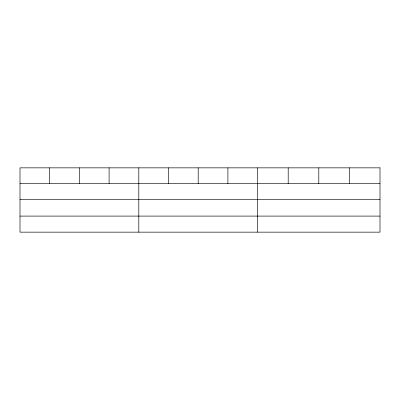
<?xml version="1.0" encoding="UTF-8"?>
<svg xmlns="http://www.w3.org/2000/svg" width="400" height="400" viewBox="0 0 400 400"><rect width="100%" height="100%" fill="white"/><g stroke="black" fill="none" stroke-linecap="round" stroke-linejoin="round"><path stroke-width="0.6" d="M20 183.51L380 183.51M20 199.56L380 199.56M20 216.095L380 216.095M349.4 167.85L349.4 183.51M318.8 167.85L318.8 183.51M288.2 167.85L288.2 183.51M257.6 167.85L257.6 232.15M227.9 167.85L227.9 183.51M198.2 167.85L198.2 183.51M168.5 167.85L168.5 183.51M138.8 167.85L138.8 232.15M109.1 167.85L109.1 183.51M79.4 167.85L79.4 183.51M49.7 167.85L49.7 183.51M380 167.85L20 167.85L20 232.15L380 232.15L380 167.85"/></g></svg>
